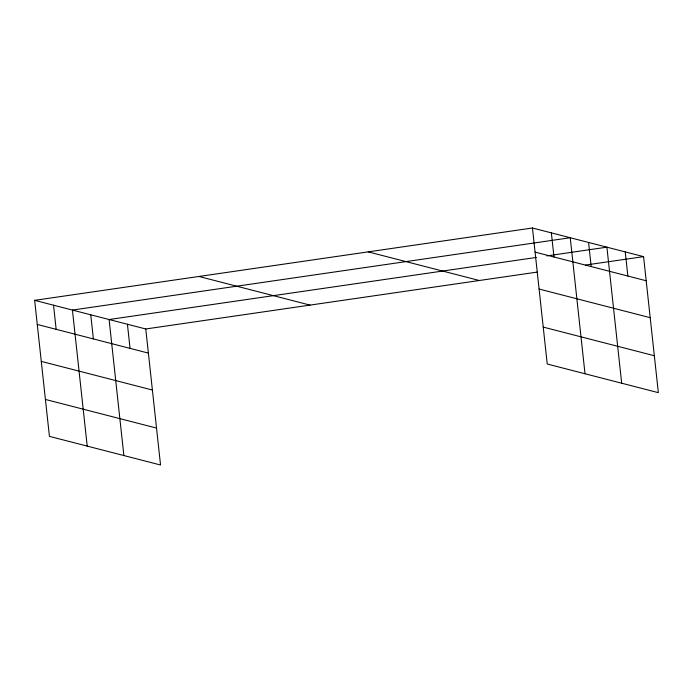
<?xml version="1.0" encoding="UTF-8"?>
<svg xmlns="http://www.w3.org/2000/svg" width="693" height="693" viewBox="0 0 693 693"><rect width="100%" height="100%" fill="white"/><g stroke="black" fill="none" stroke-linecap="round" stroke-linejoin="round"><path stroke-width="1.04" d="M34.65 300.338L145.764 328.976L160.542 465.003L49.428 436.373L34.65 300.338L532.458 227.997L643.572 256.627L658.35 392.662L547.236 364.024L532.458 227.997M536.347 257.432L109.096 319.525L123.874 455.552M546.881 255.899L606.903 247.176L621.682 383.212M145.764 328.976L537.214 272.089M585.654 265.047L643.572 256.627M535.083 252.122L646.197 280.76M539.093 289.05L650.207 317.689M368.182 251.871L479.296 280.5M543.225 327.096L654.339 355.734M198.926 276.464L310.04 305.102M37.275 324.463L148.38 353.101M41.285 361.391L152.391 390.029M45.417 399.445L156.523 428.075M625.242 251.905L627.858 276.031M588.574 242.455L591.19 266.588M585.013 373.761L570.235 237.734L72.427 310.074L87.205 446.11M551.351 232.865L553.976 256.99M127.425 324.246L130.05 348.38M90.757 314.795L93.382 338.929M53.543 305.206L56.159 329.331"/></g></svg>
